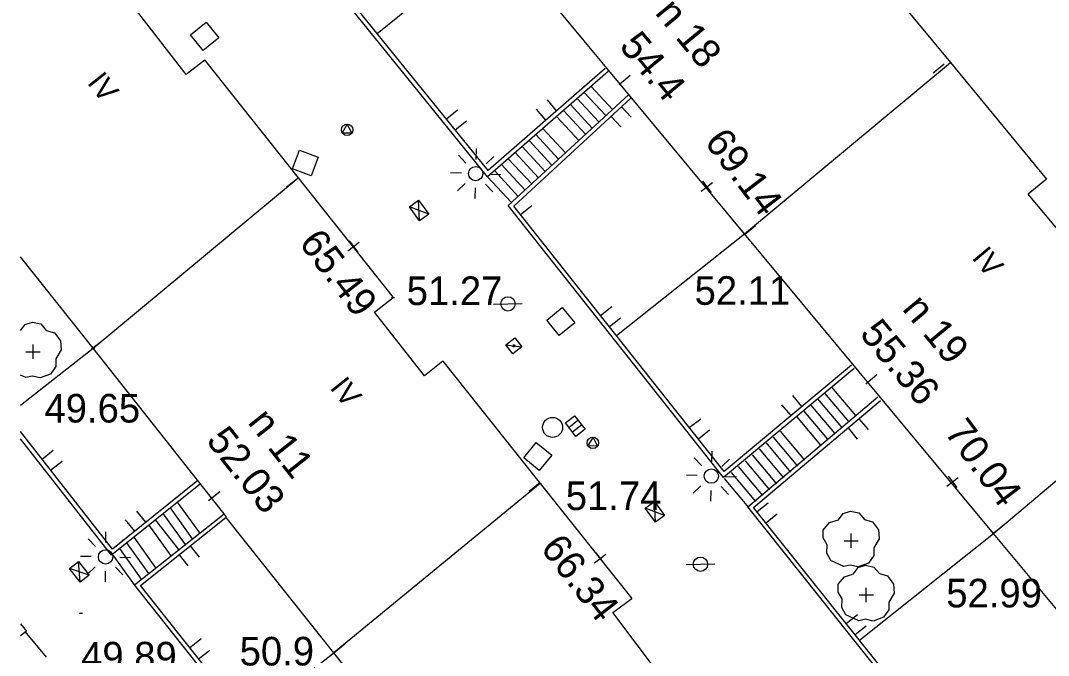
# Model space of a CAD drawing. Extents: x 506500 to 506851, y 4789550 to 4789800.
# Drawn here: x 506500 to 506535.94, y 4789624.33 to 4789646.52 of the extents above; entities that cross this region are included whole.
import ezdxf

# ---------------------------------------------------------------- set-up
doc = ezdxf.new("R2010")
doc.units = 0
for name, color, linetype in [('Alturas edific 1_500-TopEdi', 7, 'Continuous'), ('Arbol-SerJar', 7, 'Continuous'), ('Arqueta alumbrado-SerAlu', 7, 'Continuous'), ('Arqueta de aguas-SerAgu', 7, 'Continuous'), ('Arqueta saneamiento-SerSan', 7, 'Continuous'), ('Boca de riego-SerAgu', 7, 'Continuous'), ('cota de alero-AltAlt', 7, 'Continuous'), ('cota medianera-AltAlt', 7, 'Continuous'), ('cota punto 1_500 altimetria-AltAlt', 7, 'Continuous'), ('cota umbral-AltAlt', 7, 'Continuous'), ('Entrada en finca-UrbEdi', 7, 'Continuous'), ('Escalera entrada finca-UrbAce', 7, 'Continuous'), ('Fachada-UrbEdi', 7, 'Continuous'), ('Farola-SerAlu', 7, 'Continuous'), ('Medianera-UrbEdi', 7, 'Continuous'), ('Muro-UrbCer', 7, 'Continuous'), ('Numeros de portal 1_500-TopEdi', 7, 'Continuous'), ('punto 1_500 altimetria-AltAlt', 7, 'Continuous'), ('punto alero-AltAlt', 7, 'Continuous'), ('punto medianera-AltAlt', 7, 'Continuous'), ('punto umbral-AltAlt', 7, 'Continuous'), ('Registro de gas-SerFue', 7, 'Continuous'), ('Sumidero-SerSan', 7, 'Continuous')]:
    doc.layers.add(name, color=color, linetype=linetype)

msp = doc.modelspace()

# ---------------------------------------------------------------- linework, layer by layer
at = {"layer": 'Arbol-SerJar'}
for p, q in [((506500.44, 4789634.694), (506500.44, 4789635.194)), ((506500.19, 4789634.944), (506500.69, 4789634.944)), ((506529.043, 4789628.085), (506529.043, 4789628.585)), ((506528.793, 4789628.335), (506529.293, 4789628.335)), ((506529.569, 4789626.19), (506529.569, 4789626.69)), ((506529.319, 4789626.44), (506529.819, 4789626.44))]:
    msp.add_line(p, q, dxfattribs=at)
for points in [[(506500, 4789635.683), (506500.162, 4789635.899), (506500.419, 4789635.982), (506500.705, 4789635.917), (506500.9, 4789635.69), (506501.181, 4789635.608), (506501.394, 4789635.323), (506501.418, 4789635.01), (506501.23, 4789634.695), (506501.23, 4789634.427), (506501.048, 4789634.166), (506500.686, 4789634.032), (506500.409, 4789634.095), (506500.18, 4789634.04)], [(506500.18, 4789634.04), (506500, 4789634.124)], [(506528.783, 4789627.431), (506528.329, 4789627.643), (506528.188, 4789627.897), (506528.198, 4789628.195), (506528.061, 4789628.436), (506528.065, 4789628.711), (506528.281, 4789628.971), (506528.6, 4789629.071), (506528.765, 4789629.29), (506529.022, 4789629.373), (506529.308, 4789629.308), (506529.503, 4789629.081), (506529.784, 4789628.999), (506529.997, 4789628.714), (506530.021, 4789628.401), (506529.833, 4789628.086), (506529.833, 4789627.818), (506529.651, 4789627.557), (506529.289, 4789627.423), (506529.012, 4789627.486), (506528.783, 4789627.431)], [(506529.309, 4789625.536), (506528.855, 4789625.748), (506528.714, 4789626.002), (506528.724, 4789626.3), (506528.587, 4789626.541), (506528.591, 4789626.816), (506528.807, 4789627.076), (506529.126, 4789627.176), (506529.291, 4789627.395), (506529.548, 4789627.478), (506529.834, 4789627.413), (506530.029, 4789627.186), (506530.31, 4789627.104), (506530.523, 4789626.819), (506530.547, 4789626.506), (506530.359, 4789626.191), (506530.359, 4789625.923), (506530.177, 4789625.662), (506529.815, 4789625.528), (506529.538, 4789625.591), (506529.309, 4789625.536)]]:
    msp.add_lwpolyline(points, dxfattribs=at)
at = {"layer": 'Arqueta alumbrado-SerAlu'}
for p, q in [((506514.27, 4789639.759), (506513.594, 4789640.01)), ((506513.947, 4789639.524), (506513.918, 4789640.245)), ((506522.197, 4789628.985), (506522.168, 4789629.705)), ((506522.52, 4789629.22), (506521.844, 4789629.47)), ((506502.08, 4789626.891), (506502.026, 4789627.61)), ((506502.395, 4789627.138), (506501.71, 4789627.364))]:
    msp.add_line(p, q, dxfattribs=at)
for points in [[(506513.594, 4789640.01), (506513.918, 4789640.245), (506514.27, 4789639.759), (506513.947, 4789639.524)], [(506521.844, 4789629.47), (506522.168, 4789629.705), (506522.52, 4789629.22), (506522.197, 4789628.985)], [(506501.71, 4789627.364), (506502.026, 4789627.61), (506502.395, 4789627.138), (506502.08, 4789626.891)]]:
    msp.add_lwpolyline(points, close=True, dxfattribs=at)
at = {"layer": 'Arqueta de aguas-SerAgu'}
for points in [[(506511.421, 4789642.905), (506511.244, 4789642.604), (506511.586, 4789642.598), (506511.421, 4789642.905)], [(506520.016, 4789631.96), (506519.835, 4789631.662), (506520.177, 4789631.65), (506520.016, 4789631.96)]]:
    msp.add_lwpolyline(points, dxfattribs=at)
for centre in [(506511.417, 4789642.705), (506520.009, 4789631.76)]:
    msp.add_circle(centre, 0.2, dxfattribs=at)
at = {"layer": 'Arqueta saneamiento-SerSan'}
for points in [[(506505.945, 4789646.025), (506506.489, 4789646.465), (506506.93, 4789645.921), (506506.386, 4789645.48)], [(506509.506, 4789641.341), (506509.757, 4789641.994), (506510.41, 4789641.743), (506510.159, 4789641.09)], [(506518.398, 4789636.054), (506518.942, 4789636.494), (506519.382, 4789635.95), (506518.838, 4789635.51)], [(506517.592, 4789631.23), (506518.032, 4789631.774), (506518.576, 4789631.334), (506518.136, 4789630.79)]]:
    msp.add_lwpolyline(points, close=True, dxfattribs=at)
msp.add_circle((506518.602, 4789632.299), 0.35, dxfattribs=at)
at = {"layer": 'Boca de riego-SerAgu'}
for p, q in [((506516.971, 4789635.187), (506517.533, 4789635.118)), ((506517.212, 4789635.121), (506517.291, 4789635.183)), ((506517.221, 4789635.192), (506517.283, 4789635.113))]:
    msp.add_line(p, q, dxfattribs=at)
msp.add_lwpolyline([(506516.971, 4789635.187), (506517.286, 4789635.433), (506517.533, 4789635.118), (506517.217, 4789634.871)], close=True, dxfattribs=at)
at = {"layer": 'Entrada en finca-UrbEdi'}
for p, q in [((506520.932, 4789644.293), (506521.317, 4789644.613)), ((506529.552, 4789633.823), (506529.937, 4789634.143)), ((506506.572, 4789629.744), (506506.964, 4789630.054))]:
    msp.add_line(p, q, dxfattribs=at)
at = {"layer": 'Escalera entrada finca-UrbAce'}
for p, q in [((506520.46, 4789643.201), (506519.707, 4789644.013)), ((506520.695, 4789643.418), (506519.948, 4789644.224)), ((506519.99, 4789642.767), (506519.225, 4789643.592)), ((506520.225, 4789642.984), (506519.466, 4789643.803)), ((506519.754, 4789642.55), (506518.984, 4789643.381)), ((506519.519, 4789642.333), (506518.743, 4789643.171)), ((506518.814, 4789641.681), (506518.02, 4789642.538)), ((506519.049, 4789641.898), (506518.261, 4789642.749)), ((506518.579, 4789641.464), (506517.778, 4789642.328)), ((506518.109, 4789641.029), (506517.296, 4789641.906)), ((506518.344, 4789641.247), (506517.537, 4789642.117)), ((506517.639, 4789640.595), (506516.802, 4789641.498)), ((506517.874, 4789640.812), (506517.055, 4789641.695)), ((506517.169, 4789640.161), (506516.332, 4789641.063)), ((506517.404, 4789640.378), (506516.567, 4789641.281)), ((506529.206, 4789632.715), (506528.372, 4789633.705)), ((506528.717, 4789632.302), (506527.882, 4789633.293)), ((506528.962, 4789632.508), (506528.127, 4789633.499)), ((506528.228, 4789631.888), (506527.393, 4789632.88)), ((506528.473, 4789632.095), (506527.637, 4789633.087)), ((506527.984, 4789631.682), (506527.142, 4789632.681)), ((506527.425, 4789631.15), (506526.568, 4789632.167)), ((506526.936, 4789630.737), (506526.079, 4789631.754)), ((506527.181, 4789630.944), (506526.324, 4789631.961)), ((506526.691, 4789630.531), (506525.834, 4789631.548)), ((506526.202, 4789630.119), (506525.345, 4789631.136)), ((506526.447, 4789630.325), (506525.59, 4789631.342)), ((506525.712, 4789629.706), (506524.855, 4789630.723)), ((506525.957, 4789629.913), (506525.1, 4789630.93)), ((506525.468, 4789629.5), (506524.611, 4789630.517)), ((506506.267, 4789628.607), (506505.493, 4789629.689)), ((506505.764, 4789628.208), (506504.992, 4789629.287)), ((506506.016, 4789628.408), (506505.243, 4789629.488)), ((506505.263, 4789627.81), (506504.493, 4789628.886)), ((506505.539, 4789628.03), (506504.718, 4789629.067)), ((506504.484, 4789627.192), (506503.718, 4789628.264)), ((506504.735, 4789627.391), (506503.967, 4789628.464)), ((506503.982, 4789626.794), (506503.218, 4789627.862)), ((506504.233, 4789626.993), (506503.468, 4789628.063)), ((506500.902, 4789624.271), (506500.157, 4789625.168))]:
    msp.add_line(p, q, dxfattribs=at)
at = {"layer": 'Fachada-UrbEdi'}
for p, q in [((506525.315, 4789639.07), (506516.669, 4789649.475)), ((506529.065, 4789649.228), (506532.51, 4789645.052)), ((506505.787, 4789644.639), (506504.058, 4789646.879)), ((506506.441, 4789645.144), (506505.787, 4789644.639)), ((506506.441, 4789645.144), (506506.472, 4789645.104)), ((506506.472, 4789645.104), (506509.704, 4789641.026)), ((506532.51, 4789645.052), (506535.867, 4789640.983)), ((506509.704, 4789641.026), (506513.023, 4789636.839)), ((506535.867, 4789640.983), (506535.227, 4789640.455)), ((506534.023, 4789628.59), (506525.315, 4789639.07)), ((506502.536, 4789635.065), (506500, 4789638.266)), ((506512.375, 4789636.331), (506513.023, 4789636.839)), ((506514.121, 4789634.104), (506512.375, 4789636.331)), ((506507.206, 4789629.171), (506502.536, 4789635.065)), ((506514.767, 4789634.611), (506514.121, 4789634.104)), ((506514.767, 4789634.611), (506518.17, 4789630.338)), ((506518.17, 4789630.338), (506521.37, 4789626.321)), ((506507.172, 4789629.144), (506514.629, 4789619.801)), ((506542.631, 4789618.231), (506534.023, 4789628.59)), ((506520.714, 4789625.829), (506521.37, 4789626.321)), ((506522.412, 4789623.565), (506520.714, 4789625.829))]:
    msp.add_line(p, q, dxfattribs=at)
msp.add_lwpolyline([(506537.049, 4789638.284), (506535.227, 4789640.455)], dxfattribs=at)
at = {"layer": 'Farola-SerAlu'}
for p, q in [((506515.572, 4789641.538), (506515.317, 4789641.812)), ((506515.931, 4789641.671), (506515.944, 4789642.047)), ((506516.279, 4789641.513), (506516.553, 4789641.769)), ((506516.553, 4789641.769), (506516.553, 4789641.769)), ((506515.414, 4789641.19), (506515.038, 4789641.203)), ((506516.413, 4789641.155), (506516.788, 4789641.142)), ((506515.548, 4789640.831), (506515.274, 4789640.576)), ((506516.254, 4789640.807), (506516.51, 4789640.532)), ((506515.896, 4789640.673), (506515.883, 4789640.297)), ((506524.173, 4789631.095), (506524.186, 4789631.471)), ((506523.814, 4789630.962), (506523.558, 4789631.236)), ((506524.52, 4789630.937), (506524.794, 4789631.193)), ((506524.794, 4789631.193), (506524.794, 4789631.193)), ((506523.655, 4789630.614), (506523.28, 4789630.627)), ((506524.654, 4789630.579), (506525.03, 4789630.566)), ((506523.789, 4789630.255), (506523.515, 4789630)), ((506524.138, 4789630.097), (506524.125, 4789629.721)), ((506524.496, 4789630.231), (506524.751, 4789629.956)), ((506502.981, 4789628.27), (506502.987, 4789628.646)), ((506502.624, 4789628.131), (506502.364, 4789628.4)), ((506503.331, 4789628.118), (506503.601, 4789628.378)), ((506503.601, 4789628.378), (506503.601, 4789628.378)), ((506502.472, 4789627.78), (506502.096, 4789627.787)), ((506503.471, 4789627.763), (506503.847, 4789627.756)), ((506502.612, 4789627.424), (506502.342, 4789627.163)), ((506503.319, 4789627.411), (506503.579, 4789627.142)), ((506502.963, 4789627.271), (506502.957, 4789626.896))]:
    msp.add_line(p, q, dxfattribs=at)
for centre in [(506515.914, 4789641.173), (506524.155, 4789630.597), (506502.972, 4789627.771)]:
    msp.add_circle(centre, 0.25, dxfattribs=at)
at = {"layer": 'Medianera-UrbEdi'}
for p, q in [((506525.315, 4789639.07), (506532.51, 4789645.052)), ((506502.536, 4789635.065), (506509.704, 4789641.026)), ((506534.023, 4789628.59), (506541.175, 4789634.649)), ((506518.17, 4789630.338), (506510.961, 4789624.432))]:
    msp.add_line(p, q, dxfattribs=at)
at = {"layer": 'Muro-UrbCer'}
for p, q in [((506512.471, 4789646.076), (506516.669, 4789649.475)), ((506518.742, 4789643.373), (506518.422, 4789643.753)), ((506514.892, 4789643.083), (506515.282, 4789643.403)), ((506518.372, 4789643.043), (506518.042, 4789643.423)), ((506521.012, 4789643.513), (506521.352, 4789643.143)), ((506515.202, 4789642.703), (506515.592, 4789643.013)), ((506520.652, 4789643.173), (506520.992, 4789642.803)), ((506517.482, 4789639.743), (506517.872, 4789640.053)), ((506520.833, 4789635.517), (506525.315, 4789639.07)), ((506520.282, 4789636.213), (506520.672, 4789636.523)), ((506520.592, 4789635.823), (506520.982, 4789636.133)), ((506500, 4789633.082), (506502.536, 4789635.065)), ((506527.322, 4789633.033), (506527.002, 4789633.413)), ((506526.942, 4789632.713), (506526.622, 4789633.093)), ((506523.382, 4789632.293), (506523.782, 4789632.603)), ((506529.312, 4789632.603), (506529.632, 4789632.223)), ((506523.702, 4789631.903), (506524.092, 4789632.213)), ((506528.932, 4789632.283), (506529.252, 4789631.893)), ((506500.752, 4789631.194), (506501.142, 4789631.504)), ((506501.052, 4789630.804), (506501.452, 4789631.114)), ((506525.752, 4789629.353), (506526.142, 4789629.663)), ((506504.382, 4789628.984), (506504.062, 4789629.374)), ((506526.062, 4789628.963), (506526.452, 4789629.273)), ((506503.992, 4789628.674), (506503.672, 4789629.064)), ((506529.336, 4789624.855), (506534.023, 4789628.59)), ((506505.932, 4789628.154), (506506.242, 4789627.764)), ((506505.542, 4789627.844), (506505.852, 4789627.454)), ((506528.872, 4789625.443), (506529.262, 4789625.753)), ((506529.182, 4789625.053), (506529.572, 4789625.363)), ((506505.912, 4789624.594), (506506.312, 4789624.914)), ((506506.222, 4789624.204), (506506.622, 4789624.514)), ((506507.943, 4789622.04), (506510.961, 4789624.432))]:
    msp.add_line(p, q, dxfattribs=at)
for points in [[(506520.542, 4789644.743), (506516.332, 4789641.063), (506508.603, 4789650.613), (506512.746, 4789654.198)], [(506520.442, 4789644.853), (506516.352, 4789641.283), (506508.813, 4789650.593), (506512.841, 4789654.084)], [(506529.152, 4789634.353), (506524.582, 4789630.553), (506517.052, 4789640.053), (506521.252, 4789643.933)], [(506529.052, 4789634.473), (506524.602, 4789630.763), (506517.252, 4789640.033), (506521.352, 4789643.823)], [(506537.796, 4789624.049), (506533.032, 4789619.983), (506525.432, 4789629.523), (506529.972, 4789633.363)], [(506537.701, 4789624.164), (506533.052, 4789620.193), (506525.632, 4789629.503), (506530.072, 4789633.243)], [(506506.196, 4789630.445), (506503.212, 4789628.044), (506500, 4789632.153)], [(506506.289, 4789630.328), (506503.182, 4789627.834), (506500, 4789631.904)], [(506514.629, 4789619.801), (506511.502, 4789617.314), (506503.982, 4789626.794), (506507.118, 4789629.282)], [(506514.541, 4789619.912), (506511.522, 4789617.524), (506504.192, 4789626.774), (506507.172, 4789629.144)], [(506500, 4789625.431), (506500.202, 4789625.174), (506500, 4789625.015)]]:
    msp.add_lwpolyline(points, dxfattribs=at)
at = {"layer": 'punto 1_500 altimetria-AltAlt'}
for p, q in [((506512.973, 4789636.839), (506513.073, 4789636.839)), ((506502.493, 4789635.086), (506502.593, 4789635.086)), ((506518.12, 4789630.338), (506518.22, 4789630.338)), ((506502.065, 4789625.8), (506502.165, 4789625.8))]:
    msp.add_line(p, q, dxfattribs=at)
at = {"layer": 'punto alero-AltAlt'}
for p, q in [((506523.799, 4789640.562), (506524.197, 4789640.866)), ((506523.846, 4789640.913), (506524.15, 4789640.515)), ((506511.448, 4789638.472), (506511.844, 4789638.776)), ((506511.494, 4789638.822), (506511.798, 4789638.426)), ((506532.383, 4789630.244), (506532.785, 4789630.542)), ((506532.435, 4789630.594), (506532.733, 4789630.192)), ((506520.072, 4789627.564), (506520.466, 4789627.872)), ((506520.115, 4789627.915), (506520.423, 4789627.521))]:
    msp.add_line(p, q, dxfattribs=at)
at = {"layer": 'punto medianera-AltAlt'}
for p, q in [((506532.295, 4789645.003), (506531.91, 4789644.684)), ((506509.693, 4789641.004), (506509.3, 4789640.694)), ((506525.313, 4789639.045), (506525.703, 4789639.358)), ((506502.48, 4789635.044), (506502.874, 4789635.352)), ((506518.172, 4789630.373), (506517.78, 4789630.063)), ((506533.988, 4789628.575), (506534.378, 4789628.888)), ((506510.949, 4789624.421), (506511.343, 4789624.729))]:
    msp.add_line(p, q, dxfattribs=at)
at = {"layer": 'punto umbral-AltAlt'}
for p, q in [((506520.932, 4789644.293), (506521.317, 4789644.613)), ((506529.552, 4789633.823), (506529.937, 4789634.143)), ((506506.572, 4789629.744), (506506.964, 4789630.054))]:
    msp.add_line(p, q, dxfattribs=at)
at = {"layer": 'Registro de gas-SerFue'}
for p, q in [((506516.542, 4789636.611), (506517.542, 4789636.628)), ((506523.273, 4789627.507), (506524.273, 4789627.524))]:
    msp.add_line(p, q, dxfattribs=at)
for centre in [(506517.042, 4789636.619), (506523.773, 4789627.515)]:
    msp.add_circle(centre, 0.25, dxfattribs=at)
at = {"layer": 'Sumidero-SerSan'}
for p, q in [((506519.175, 4789632.301), (506519.49, 4789632.548)), ((506519.298, 4789632.144), (506519.613, 4789632.39))]:
    msp.add_line(p, q, dxfattribs=at)
msp.add_lwpolyline([(506519.052, 4789632.459), (506519.367, 4789632.705), (506519.737, 4789632.232), (506519.421, 4789631.986)], close=True, dxfattribs=at)

# ---------------------------------------------------------------- texts
at = {"layer": 'Alturas edific 1_500-TopEdi'}
for rotation, p in [(308.3868, (506502.304, 4789644.343)), (309.7231, (506533.235, 4789638.222)), (308.3868, (506510.792, 4789633.682))]:
    msp.add_text('IV', height=0.75, rotation=rotation, dxfattribs=at).set_placement(p)
at = {"layer": 'cota de alero-AltAlt'}
for s, rotation, p in [('69.14', 307.3618, (506523.887, 4789642.267)), ('65.49', 307.4812, (506509.709, 4789638.739)), ('70.04', 306.674, (506532.278, 4789632.123)), ('66.34', 307.912, (506518.152, 4789628.065))]:
    msp.add_text(s, height=1, rotation=rotation, dxfattribs=at).set_placement(p)
at = {"layer": 'cota medianera-AltAlt'}
for s, p in [('52.11', (506523.567, 4789636.585)), ('49.65', (506500.835, 4789632.47)), ('52.99', (506532.367, 4789626.005)), ('50.9', (506507.66, 4789623.975))]:
    msp.add_text(s, height=1, rotation=359.9988, dxfattribs=at).set_placement(p)
at = {"layer": 'cota punto 1_500 altimetria-AltAlt'}
for s, p in [('51.27', (506513.501, 4789636.577)), ('51.74', (506519.063, 4789629.408)), ('49.89', (506502.115, 4789623.8))]:
    msp.add_text(s, height=1, rotation=359.9988, dxfattribs=at).set_placement(p)
at = {"layer": 'cota umbral-AltAlt'}
for s, rotation, p in [('54.4', 309.7236, (506520.9, 4789645.616)), ('55.36', 309.7236, (506529.307, 4789635.557)), ('52.03', 308.387, (506506.46, 4789631.828))]:
    msp.add_text(s, height=1, rotation=rotation, dxfattribs=at).set_placement(p)
at = {"layer": 'Numeros de portal 1_500-TopEdi'}
for s, rotation, p in [('n 18', 309.7235, (506522.155, 4789646.784)), ('n 19', 309.7224, (506530.798, 4789636.432)), ('n 11', 308.3896, (506507.916, 4789632.471))]:
    msp.add_text(s, height=1, rotation=rotation, dxfattribs=at).set_placement(p)

doc.saveas('drawing.dxf')
